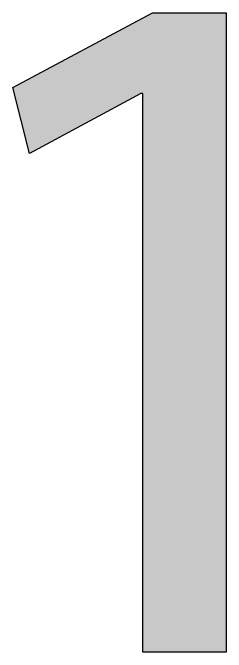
# Model space of a CAD drawing. Extents: x 0 to 360, y -268 to 0.
# Drawn here: x 250.543 to 251.193, y -218.821 to -216.872 of the extents above; entities that cross this region are included whole.
import ezdxf

# ---------------------------------------------------------------- set-up
doc = ezdxf.new("R2010")
doc.units = 0
doc.layers.add('LAYER_1', color=7, linetype='CONTINUOUS')

# ---------------------------------------------------------------- blocks, each defined once
blk = doc.blocks.new('*U422')
at = {"layer": 'LAYER_1', "color": 250}
for points in [[(250.9687, -218.8208), (250.939, -216.8874), (250.9687, -216.8715)], [(250.9328, -217.1175), (250.5938, -217.0723), (250.9328, -216.8907)], [(250.939, -217.1175), (250.9328, -216.8907), (250.939, -216.8874)], [(250.5938, -217.3001), (250.5428, -217.0996), (250.5938, -217.0723)], [(250.5938, -217.3001), (250.5938, -217.0723), (250.9328, -217.1175)]]:
    blk.add_solid(points, dxfattribs=at)
at = {"layer": 'LAYER_1', "color": 250, "extrusion": (0, 0, -1)}
for points in [[(-250.9687, -218.8208), (-250.9687, -216.8715), (-251.1933, -218.8208)], [(-251.1933, -218.8208), (-250.9687, -216.8715), (-251.1933, -216.8715)], [(-250.9328, -217.1175), (-250.9328, -216.8907), (-250.939, -217.1175)], [(-250.939, -218.8208), (-250.939, -216.8874), (-250.9687, -218.8208)]]:
    blk.add_solid(points, dxfattribs=at)
blk = doc.blocks.new('BLOCK_51')
at = {"layer": 'LAYER_1'}
blk.add_lwpolyline([(250.939, -217.1175), (250.9328, -217.1175), (250.5938, -217.3001), (250.5428, -217.0996), (250.9687, -216.8715), (251.1933, -216.8715), (251.1933, -218.8208), (250.939, -218.8208), (250.939, -217.1175)], dxfattribs=at)
at = {"layer": 'LAYER_1', "color": 250}
blk.add_blockref('*U422', (0, 0), dxfattribs=at)
blk = doc.blocks.new('BLOCK_20')
at = {"layer": 'LAYER_1'}
blk.add_blockref('BLOCK_51', (0, 0), dxfattribs=at)
blk = doc.blocks.new('BLOCK_17')
at = {"layer": 'LAYER_1'}
blk.add_blockref('BLOCK_20', (0, 0), dxfattribs=at)

msp = doc.modelspace()

# ---------------------------------------------------------------- block references
at = {"layer": 'LAYER_1'}
msp.add_blockref('BLOCK_17', (0, 0), dxfattribs=at)

doc.saveas('drawing.dxf')
